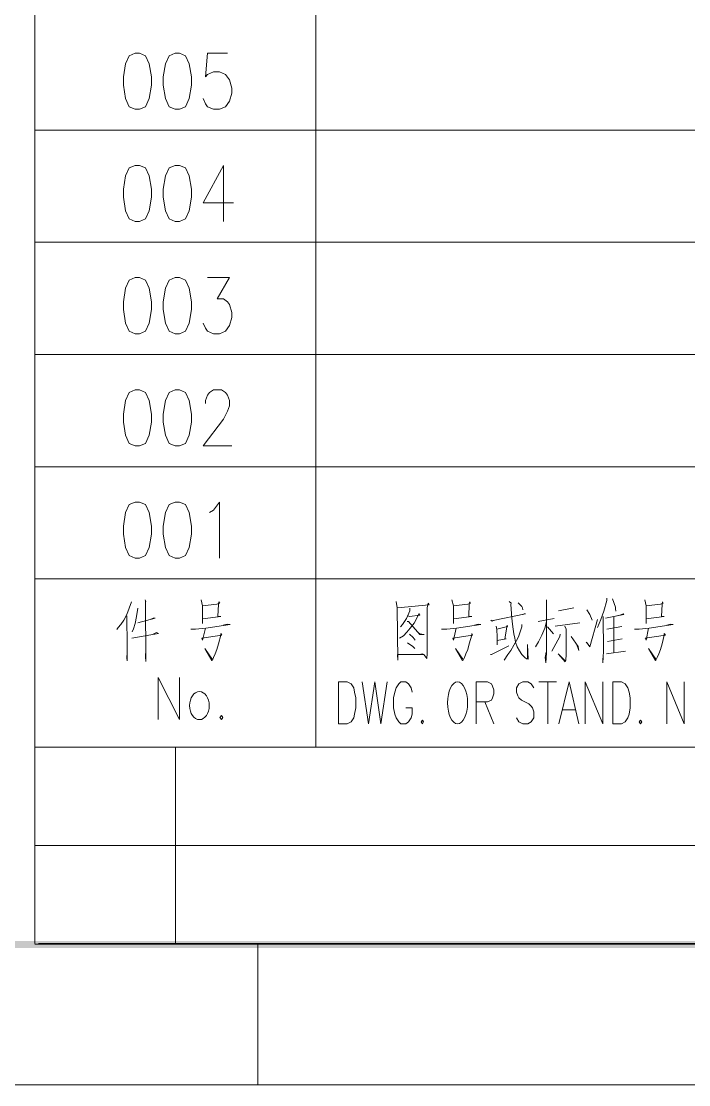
# Model space of a CAD drawing. Header units: millimetres. Extents: x 0 to 588, y 0 to 874.
# Drawn here: x 453.9 to 487.2, y 0 to 53 of the extents above; entities that cross this region are included whole.
import ezdxf

# ---------------------------------------------------------------- set-up
doc = ezdxf.new("R2010")
doc.units = ezdxf.units.MM
doc.layers.get('0').update_dxf_attribs({"lineweight": 18})

msp = doc.modelspace()

# ---------------------------------------------------------------- hatches: boundary and pattern name
for points in [[(6.985, 7.154), (6.985, 6.816), (580.623, 7.154)], [(6.985, 6.816), (580.623, 7.154), (580.623, 6.816)]]:
    msp.add_hatch(color=0).paths.add_polyline_path(points, flags=0)

# ---------------------------------------------------------------- linework, layer by layer
at = {"color": 4, "lineweight": 0}
for points in [[(454.589, 16.804), (454.589, 204.065)], [(468.58, 204.065), (468.58, 16.804)], [(464.178, 51.369), (463.183, 51.369), (463.077, 50.184), (463.183, 50.311), (463.479, 50.438), (463.775, 50.438), (464.072, 50.311), (464.283, 50.036), (464.389, 49.633), (464.389, 49.379), (464.283, 48.977), (464.072, 48.702), (463.775, 48.575), (463.479, 48.575), (463.183, 48.702), (463.077, 48.85), (462.971, 49.104)], [(580.361, 47.538), (454.589, 47.538)], [(463.987, 45.781), (462.971, 43.918), (464.474, 43.918)], [(463.987, 45.781), (463.987, 42.987)], [(580.361, 41.95), (454.589, 41.95)], [(463.183, 40.193), (464.283, 40.193), (463.67, 39.135), (463.987, 39.135), (464.178, 38.987), (464.283, 38.86), (464.389, 38.457), (464.389, 38.203), (464.283, 37.801), (464.072, 37.526), (463.775, 37.399), (463.479, 37.399), (463.183, 37.526), (463.077, 37.674), (462.971, 37.928)], [(580.361, 36.362), (454.589, 36.362)], [(463.077, 33.928), (463.077, 34.076), (463.183, 34.33), (463.289, 34.478), (463.479, 34.605), (463.881, 34.605), (464.072, 34.478), (464.178, 34.33), (464.283, 34.076), (464.283, 33.801), (464.178, 33.547), (463.987, 33.145), (462.971, 31.811), (464.389, 31.811)], [(580.361, 30.774), (454.589, 30.774)], [(463.289, 28.488), (463.479, 28.615), (463.775, 29.017), (463.775, 26.223)], [(454.589, 25.186), (580.361, 25.186)], [(459.394, 24.043), (459.288, 23.725), (459.161, 23.408), (459.013, 23.133), (458.865, 22.921), (458.738, 22.773), (458.674, 22.667)], [(460.071, 24.149), (460.114, 24.043), (460.092, 24.106), (460.114, 21.08), (460.092, 21.312), (460.114, 21.672)], [(462.865, 24.149), (462.929, 23.852), (462.929, 22.963), (462.929, 23.196), (463.839, 23.323), (463.691, 23.323), (463.733, 23.937), (463.754, 24.043), (463.797, 23.979), (463.648, 23.937), (462.929, 23.852)], [(472.581, 24.064), (472.623, 23.747), (472.665, 21.143), (472.644, 21.418), (473.978, 21.418), (473.893, 21.461), (473.703, 21.418)], [(472.644, 23.747), (474.232, 23.895), (474.168, 23.979), (474.126, 23.747), (474.126, 21.482), (474.105, 21.228), (473.957, 21.418)], [(475.354, 24.149), (475.438, 23.852), (475.438, 22.963), (475.438, 23.196), (476.348, 23.323), (476.2, 23.323), (476.221, 23.937), (476.243, 24.043), (476.285, 23.979), (476.158, 23.937), (475.438, 23.852)], [(478.211, 24.064), (478.317, 23.979), (478.296, 23.916), (478.338, 23.239), (478.38, 22.942), (478.402, 22.688), (478.444, 22.455), (478.486, 22.244), (478.529, 22.032), (478.613, 21.799), (478.719, 21.609), (478.846, 21.418), (478.994, 21.27), (479.079, 21.207), (479.164, 21.185), (479.121, 21.926), (479.121, 21.228)], [(478.656, 24.001), (478.846, 23.81), (478.867, 23.747), (478.888, 23.641)], [(480.074, 24.149), (480.074, 21.503), (480.031, 21.016), (480.01, 21.27), (480.053, 21.545)], [(483.079, 24.233), (483.079, 24.106), (482.931, 23.577), (482.783, 23.175), (482.614, 22.773)], [(483.355, 24.191), (483.503, 23.789), (483.503, 23.704), (483.524, 23.577)], [(484.963, 24.149), (485.027, 23.852), (485.027, 22.963), (485.027, 23.196), (485.937, 23.323), (485.789, 23.323), (485.831, 23.937), (485.852, 24.043), (485.873, 23.979), (485.746, 23.937), (485.027, 23.852)], [(459.161, 23.344), (459.182, 21.82), (459.182, 21.101), (459.161, 21.249), (459.182, 21.524)], [(459.711, 23.725), (459.648, 23.323), (459.584, 22.963), (459.5, 22.709), (459.436, 22.561)], [(473.173, 23.344), (473.237, 23.323), (473.766, 23.387), (473.724, 23.471), (473.47, 22.985), (473.279, 22.731), (473.11, 22.54), (472.941, 22.35), (472.75, 22.244)], [(473.258, 23.725), (473.258, 23.598), (473.089, 23.217), (472.898, 22.921), (472.792, 22.794)], [(477.301, 23.133), (477.364, 23.09), (477.407, 23.112), (479.015, 23.45), (478.952, 23.45), (478.867, 23.408)], [(480.666, 23.598), (481.428, 23.747)], [(482.085, 23.641), (482.233, 23.408), (482.339, 23.133)], [(482.889, 23.323), (482.91, 21.609), (482.889, 21.27), (482.868, 21.016), (482.868, 21.249)], [(483.016, 23.239), (483.926, 23.408), (483.884, 23.45), (483.714, 23.387), (483.418, 23.323), (483.418, 21.503)], [(459.711, 23.006), (460.579, 23.239), (460.473, 23.239), (460.325, 23.175)], [(462.357, 22.688), (462.59, 22.688), (463.098, 22.731), (464.305, 22.921), (464.156, 22.942), (463.966, 22.879)], [(473.131, 23.069), (473.195, 23.069), (473.766, 22.413), (473.978, 22.413), (473.766, 22.455), (473.681, 22.519)], [(474.846, 22.688), (475.1, 22.688), (475.586, 22.731), (476.793, 22.921), (476.666, 22.942), (476.475, 22.879)], [(477.555, 22.836), (477.597, 22.667), (477.618, 22.307), (477.618, 21.905), (477.618, 22.117), (478.063, 22.201), (477.999, 22.201), (478.105, 22.879), (478.126, 22.815), (477.597, 22.688)], [(478.846, 22.921), (478.846, 22.794), (478.761, 22.561), (478.677, 22.307), (478.571, 22.117), (478.444, 21.884), (478.296, 21.63), (478.148, 21.418), (477.957, 21.143)], [(480.074, 23.048), (479.989, 22.731), (479.841, 22.392), (479.672, 22.053), (479.523, 21.799)], [(479.65, 23.069), (480.455, 23.217)], [(480.116, 22.794), (480.412, 22.455)], [(480.497, 22.836), (481.725, 23.006)], [(480.984, 22.836), (481.047, 22.688), (481.047, 21.418), (481.026, 21.143), (481.005, 21.058), (480.645, 21.461), (481.005, 21.101)], [(482.042, 22.011), (482.063, 22.032), (482.233, 21.799), (482.614, 23.175)], [(483.079, 22.688), (483.82, 22.815)], [(484.455, 22.688), (484.688, 22.688), (485.175, 22.731), (486.381, 22.921), (486.254, 22.942), (486.064, 22.879)], [(459.415, 22.244), (460.749, 22.477), (460.643, 22.519), (460.473, 22.434)], [(463.077, 22.731), (462.929, 22.138), (462.908, 22.244), (463.902, 22.392), (463.839, 22.477), (463.839, 22.392), (463.733, 21.947), (463.648, 21.672), (463.564, 21.461), (463.479, 21.27), (463.437, 21.143), (463.394, 21.122), (463.056, 21.715), (463.416, 21.185)], [(473.237, 22.434), (473.427, 22.265), (473.533, 22.138)], [(475.565, 22.731), (475.438, 22.138), (475.396, 22.244), (476.391, 22.392), (476.348, 22.477), (476.348, 22.392), (476.221, 21.947), (476.158, 21.672), (476.052, 21.461), (475.989, 21.27), (475.925, 21.143), (475.883, 21.122), (475.544, 21.715), (475.904, 21.185)], [(480.751, 22.434), (480.73, 22.328), (480.328, 21.588)], [(481.301, 22.328), (481.64, 21.82), (481.682, 21.63), (481.555, 21.947)], [(485.154, 22.731), (485.027, 22.138), (484.984, 22.244), (486, 22.392), (485.937, 22.477), (485.937, 22.392), (485.831, 21.947), (485.746, 21.672), (485.662, 21.461), (485.577, 21.27), (485.514, 21.143), (485.492, 21.122), (485.154, 21.715), (485.514, 21.185)], [(473.152, 22.011), (473.406, 21.82), (473.512, 21.715)], [(477.28, 21.418), (477.322, 21.418), (478.19, 21.863)], [(483.101, 22.074), (483.841, 22.201)], [(483.058, 21.461), (484.011, 21.588)], [(460.727, 18.18), (460.727, 20.275), (461.786, 18.18), (461.786, 20.275)], [(470.887, 20.064), (471.205, 17.968), (471.522, 20.064), (471.819, 17.968), (472.136, 20.064)], [(473.385, 19.556), (473.322, 19.767), (473.195, 19.958), (473.068, 20.064), (472.814, 20.064), (472.708, 19.958), (472.581, 19.767), (472.517, 19.556), (472.454, 19.259), (472.454, 18.772), (472.517, 18.455), (472.581, 18.264), (472.708, 18.074), (472.814, 17.968), (473.068, 17.968), (473.195, 18.074), (473.322, 18.264), (473.385, 18.455), (473.385, 18.772), (473.068, 18.772)], [(476.56, 17.968), (476.56, 20.064), (477.132, 20.064), (477.322, 19.958), (477.386, 19.852), (477.449, 19.661), (477.449, 19.471), (477.386, 19.259), (477.322, 19.153), (477.132, 19.069), (476.56, 19.069)], [(479.439, 19.767), (479.312, 19.958), (479.142, 20.064), (478.888, 20.064), (478.698, 19.958), (478.571, 19.767), (478.571, 19.556), (478.634, 19.365), (478.698, 19.259), (478.825, 19.153), (479.185, 18.963), (479.312, 18.857), (479.375, 18.772), (479.439, 18.561), (479.439, 18.264), (479.312, 18.074), (479.142, 17.968), (478.888, 17.968), (478.698, 18.074), (478.571, 18.264)], [(479.693, 20.064), (480.561, 20.064)], [(480.137, 20.064), (480.137, 17.968)], [(480.688, 17.968), (481.196, 20.064), (481.682, 17.968)], [(482, 17.968), (482, 20.064), (482.868, 17.968), (482.868, 20.064)], [(486.064, 17.968), (486.064, 20.064), (486.932, 17.968), (486.932, 20.064)], [(477.005, 19.069), (477.449, 17.968)], [(480.878, 18.667), (481.492, 18.667)], [(454.589, 16.804), (580.361, 16.804)], [(454.589, 16.804), (580.361, 16.804)], [(454.589, 16.804), (580.361, 16.804)], [(454.589, 7.025), (454.589, 16.804)], [(454.589, 16.804), (580.361, 16.804)], [(461.595, 7.025), (461.595, 16.804)], [(461.595, 7.025), (461.595, 16.804)], [(461.595, 7.025), (461.595, 16.804)], [(461.595, 7.025), (461.595, 16.804)], [(454.589, 11.914), (580.361, 11.914)], [(454.589, 11.914), (580.361, 11.914)], [(454.589, 11.914), (580.361, 11.914)], [(454.589, 11.914), (580.361, 11.914)], [(454.589, 7.004), (580.361, 7.004)], [(454.589, 7.004), (580.361, 7.004)], [(454.589, 7.004), (580.361, 7.004)], [(454.589, 7.004), (580.361, 7.004)], [(454.758, 7.025), (580.51, 7.025)]]:
    msp.add_lwpolyline(points, dxfattribs=at)
for points in [[(459.584, 51.369), (459.288, 51.242), (459.098, 50.84), (458.992, 50.184), (458.992, 49.782), (459.098, 49.104), (459.288, 48.702), (459.584, 48.575), (459.796, 48.575), (460.092, 48.702), (460.283, 49.104), (460.389, 49.782), (460.389, 50.184), (460.283, 50.84), (460.092, 51.242), (459.796, 51.369)], [(461.574, 51.369), (461.278, 51.242), (461.087, 50.84), (460.981, 50.184), (460.981, 49.782), (461.087, 49.104), (461.278, 48.702), (461.574, 48.575), (461.786, 48.575), (462.082, 48.702), (462.273, 49.104), (462.378, 49.782), (462.378, 50.184), (462.273, 50.84), (462.082, 51.242), (461.786, 51.369)], [(459.584, 45.781), (459.288, 45.654), (459.098, 45.252), (458.992, 44.596), (458.992, 44.194), (459.098, 43.516), (459.288, 43.114), (459.584, 42.987), (459.796, 42.987), (460.092, 43.114), (460.283, 43.516), (460.389, 44.194), (460.389, 44.596), (460.283, 45.252), (460.092, 45.654), (459.796, 45.781)], [(461.574, 45.781), (461.278, 45.654), (461.087, 45.252), (460.981, 44.596), (460.981, 44.194), (461.087, 43.516), (461.278, 43.114), (461.574, 42.987), (461.786, 42.987), (462.082, 43.114), (462.273, 43.516), (462.378, 44.194), (462.378, 44.596), (462.273, 45.252), (462.082, 45.654), (461.786, 45.781)], [(459.584, 40.193), (459.288, 40.066), (459.098, 39.664), (458.992, 38.987), (458.992, 38.606), (459.098, 37.928), (459.288, 37.526), (459.584, 37.399), (459.796, 37.399), (460.092, 37.526), (460.283, 37.928), (460.389, 38.606), (460.389, 38.987), (460.283, 39.664), (460.092, 40.066), (459.796, 40.193)], [(461.574, 40.193), (461.278, 40.066), (461.087, 39.664), (460.981, 38.987), (460.981, 38.606), (461.087, 37.928), (461.278, 37.526), (461.574, 37.399), (461.786, 37.399), (462.082, 37.526), (462.273, 37.928), (462.378, 38.606), (462.378, 38.987), (462.273, 39.664), (462.082, 40.066), (461.786, 40.193)], [(459.584, 34.605), (459.288, 34.478), (459.098, 34.076), (458.992, 33.399), (458.992, 32.996), (459.098, 32.34), (459.288, 31.938), (459.584, 31.811), (459.796, 31.811), (460.092, 31.938), (460.283, 32.34), (460.389, 32.996), (460.389, 33.399), (460.283, 34.076), (460.092, 34.478), (459.796, 34.605)], [(461.574, 34.605), (461.278, 34.478), (461.087, 34.076), (460.981, 33.399), (460.981, 32.996), (461.087, 32.34), (461.278, 31.938), (461.574, 31.811), (461.786, 31.811), (462.082, 31.938), (462.273, 32.34), (462.378, 32.996), (462.378, 33.399), (462.273, 34.076), (462.082, 34.478), (461.786, 34.605)], [(459.584, 29.017), (459.288, 28.89), (459.098, 28.488), (458.992, 27.811), (458.992, 27.408), (459.098, 26.752), (459.288, 26.35), (459.584, 26.223), (459.796, 26.223), (460.092, 26.35), (460.283, 26.752), (460.389, 27.408), (460.389, 27.811), (460.283, 28.488), (460.092, 28.89), (459.796, 29.017)], [(461.574, 29.017), (461.278, 28.89), (461.087, 28.488), (460.981, 27.811), (460.981, 27.408), (461.087, 26.752), (461.278, 26.35), (461.574, 26.223), (461.786, 26.223), (462.082, 26.35), (462.273, 26.752), (462.378, 27.408), (462.378, 27.811), (462.273, 28.488), (462.082, 28.89), (461.786, 29.017)], [(469.702, 17.968), (469.702, 20.064), (470.147, 20.064), (470.337, 19.958), (470.464, 19.767), (470.506, 19.556), (470.57, 19.259), (470.57, 18.772), (470.506, 18.455), (470.464, 18.264), (470.337, 18.074), (470.147, 17.968)], [(483.376, 17.968), (483.376, 20.064), (483.799, 20.064), (483.99, 19.958), (484.117, 19.767), (484.18, 19.556), (484.244, 19.259), (484.244, 18.772), (484.18, 18.455), (484.117, 18.264), (483.99, 18.074), (483.799, 17.968)], [(463.881, 18.391), (463.797, 18.286), (463.881, 18.18), (463.945, 18.286)], [(473.893, 18.159), (473.83, 18.074), (473.893, 17.968), (473.935, 18.074)], [(484.752, 18.159), (484.688, 18.074), (484.752, 17.968), (484.815, 18.074)]]:
    msp.add_lwpolyline(points, close=True, dxfattribs=at)
at = {"color": 0, "lineweight": 0}
for points in [[(465.688, 0), (465.688, 7.006)], [(0, 0), (587.608, 0)]]:
    msp.add_lwpolyline(points, dxfattribs=at)
at = {"color": 4, "lineweight": 0}
for centre, major_axis, ratio in [((475.639, 19.016), (0, 1.048), 0.474747), ((462.781, 18.878), (0, 0.699), 0.69697)]:
    msp.add_ellipse(centre, major_axis=major_axis, ratio=ratio, dxfattribs=at)

doc.saveas('drawing.dxf')
